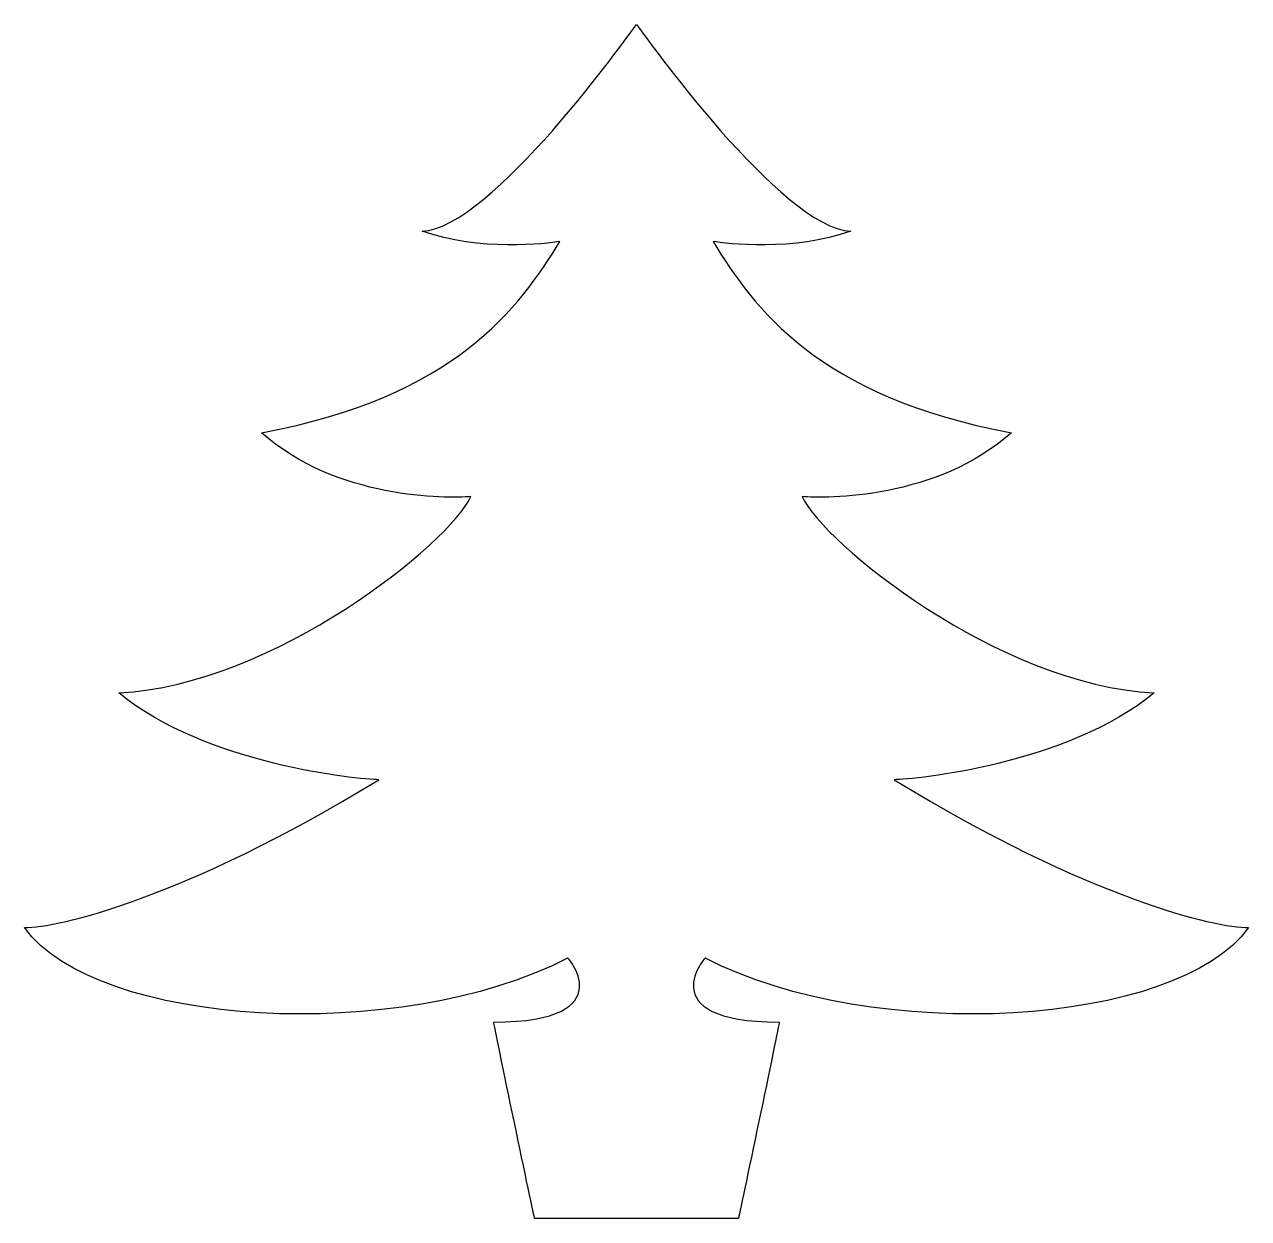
# Model space of a CAD drawing. Header units: centimetres. Extents: x -9.6 to 9.6, y -9.3 to 9.3.
import ezdxf

# ---------------------------------------------------------------- set-up
doc = ezdxf.new("R2010")
doc.units = ezdxf.units.CM
doc.header["$MEASUREMENT"] = 0
doc.layers.add('Camada 1', color=7, linetype='Continuous')

msp = doc.modelspace()

# ---------------------------------------------------------------- linework, layer by layer
at = {"layer": 'Camada 1'}
for points, knots in [([(1.59296, -9.31907), (1.59296, -9.31907), (2.23026, -6.29237), (2.23026, -6.25258), (2.23026, -6.25258), (0.15929, -6.25258), (1.11509, -5.17729), (1.07533, -5.25693), (1.07533, -5.25693), (3.70383, -6.61099), (8.44294, -6.33222), (9.55806, -4.77901), (9.55806, -4.77901), (9.04035, -4.77901), (7.08889, -4.34091), (4.02232, -2.46917), (4.02232, -2.46917), (4.34096, -2.46917), (6.73044, -2.23022), (8.08447, -1.11509), (8.08447, -1.11509), (5.6552, -0.99558), (2.90726, 1.2346), (2.58862, 1.95143), (2.58862, 1.95143), (2.947, 1.91164), (4.69931, 1.91164), (5.85427, 2.94706), (5.85427, 2.94706), (2.82757, 3.50462), (1.83199, 4.89849), (1.19477, 5.93394), (1.19477, 5.93394), (1.3939, 5.89409), (2.46914, 5.77466), (3.34528, 6.09325), (3.34528, 6.09325), (2.27003, 6.13309), (0.11945, 9.15977), (-0.00001, 9.31908), (-0.00001, 9.31908), (-0.1195, 9.15977), (-2.27008, 6.1331), (-3.34535, 6.09325), (-3.34535, 6.09325), (-2.46918, 5.77464), (-1.39394, 5.8941), (-1.19479, 5.93394), (-1.19479, 5.93394), (-1.83199, 4.89849), (-2.82759, 3.50464), (-5.85431, 2.94706), (-5.85431, 2.94706), (-4.69938, 1.91161), (-2.94707, 1.91161), (-2.58864, 1.95143), (-2.58864, 1.95143), (-2.90725, 1.23459), (-5.65519, -0.99558), (-8.08451, -1.11509), (-8.08451, -1.11509), (-6.73045, -2.2302), (-4.34095, -2.46917), (-4.02234, -2.46917), (-4.02234, -2.46917), (-7.08889, -4.34091), (-9.04035, -4.77901), (-9.55806, -4.77901), (-9.55806, -4.77901), (-8.44295, -6.33219), (-3.70378, -6.61096), (-1.07531, -5.25693), (-1.07531, -5.25693), (-1.11513, -5.17729), (-0.15932, -6.25258), (-2.23022, -6.25258), (-2.23022, -6.25258), (-2.23022, -6.2924), (-1.59302, -9.31907), (-1.59302, -9.31907), (-1.59302, -9.31907), (-1.59302, -9.31907), (1.59296, -9.31907), (1.59296, -9.31907)], [0, 0, 0, 0, 0.04545455, 0.04545455, 0.04545455, 0.04545455, 0.09090909, 0.09090909, 0.09090909, 0.09090909, 0.13636364, 0.13636364, 0.13636364, 0.13636364, 0.18181818, 0.18181818, 0.18181818, 0.18181818, 0.22727273, 0.22727273, 0.22727273, 0.22727273, 0.27272727, 0.27272727, 0.27272727, 0.27272727, 0.31818182, 0.31818182, 0.31818182, 0.31818182, 0.36363636, 0.36363636, 0.36363636, 0.36363636, 0.40909091, 0.40909091, 0.40909091, 0.40909091, 0.45454545, 0.45454545, 0.45454545, 0.45454545, 0.5, 0.5, 0.5, 0.5, 0.54545455, 0.54545455, 0.54545455, 0.54545455, 0.59090909, 0.59090909, 0.59090909, 0.59090909, 0.63636364, 0.63636364, 0.63636364, 0.63636364, 0.68181818, 0.68181818, 0.68181818, 0.68181818, 0.72727273, 0.72727273, 0.72727273, 0.72727273, 0.77272727, 0.77272727, 0.77272727, 0.77272727, 0.81818182, 0.81818182, 0.81818182, 0.81818182, 0.86363636, 0.86363636, 0.86363636, 0.86363636, 0.90909091, 0.90909091, 0.90909091, 0.90909091, 1, 1, 1, 1]), ([(1.59296, -9.31907), (1.59296, -9.31907), (1.59296, -9.31907), (1.59296, -9.31907), (1.59296, -9.31907), (1.59296, -9.31907), (1.59296, -9.31907), (1.59296, -9.31907)], [0, 0, 0, 0, 0.33333333, 0.33333333, 0.33333333, 0.33333333, 1, 1, 1, 1])]:
    msp.add_open_spline(points, degree=3, knots=knots, dxfattribs=at)

doc.saveas('drawing.dxf')
